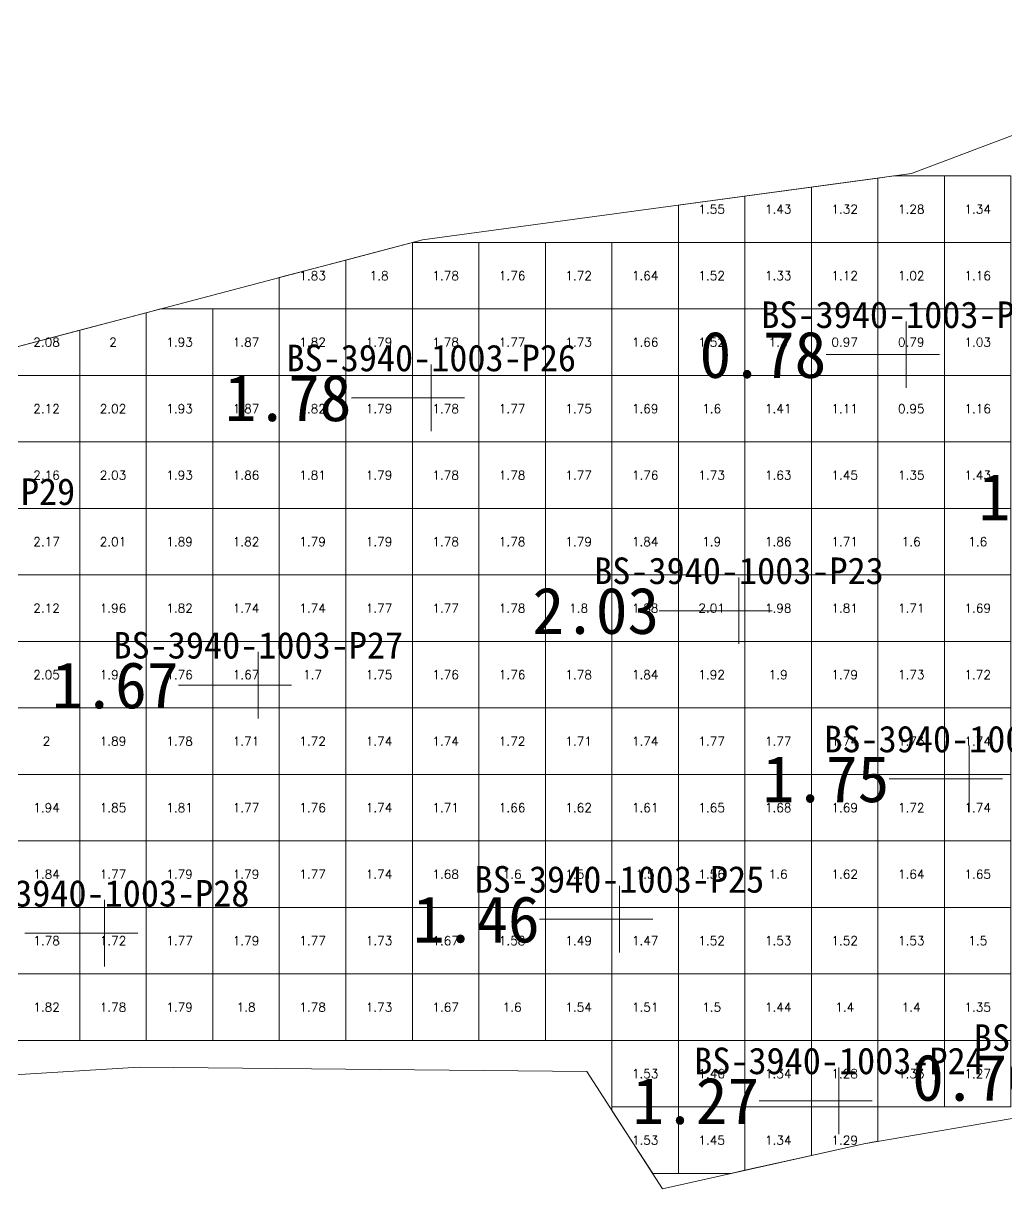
# Model space of a CAD drawing. Header units: inches. Extents: x 470005.9 to 470071.5, y 4349657.1 to 4349680.4.
# Drawn here: x 470028.01 to 470042.79, y 4349657.84 to 4349675.36 of the extents above; entities that cross this region are included whole.
import ezdxf
from ezdxf.enums import TextEntityAlignment as Align

# ---------------------------------------------------------------- set-up
doc = ezdxf.new("R2010")
doc.units = ezdxf.units.IN
doc.header["$MEASUREMENT"] = 0
for name, color, linetype, lineweight in [('点', 7, 'Continuous', 0), ('爆区方格网', 7, 'Continuous', 0), ('线条', 7, 'Continuous', 0), ('钻孔', 7, 'Continuous', 0)]:
    doc.layers.add(name, color=color, linetype=linetype, lineweight=lineweight)
doc.styles.add('3dmine_textStyle_1', font='txt.shx', dxfattribs={"height": 1, "bigfont": 'gbcbig.shx'})
doc.styles.add('3dmine_textStyle_2', font='simsunb.ttf', dxfattribs={"height": 1})

msp = doc.modelspace()

# ---------------------------------------------------------------- hatches: boundary and pattern name
at = {"layer": '钻孔', "linetype": 'Continuous', "lineweight": 0, "true_color": 0x00ffff, "extrusion": (0, 1, 0)}
msp.add_hatch(color=4, dxfattribs=at).paths.add_polyline_path([(-470042.279, 3930.1), (-470041.279, 3930.1), (-470041.279, 3941.1), (-470042.279, 3941.1)], flags=0)
at = {"layer": '钻孔', "linetype": 'Continuous', "lineweight": 0, "true_color": 0xff0000, "extrusion": (0, 1, 0)}
for points in [[(-470035.14, 3930.49), (-470034.14, 3930.49), (-470034.14, 3941.49), (-470035.14, 3941.49)], [(-470039.767, 3929.54), (-470038.767, 3929.54), (-470038.767, 3941.54), (-470039.767, 3941.54)], [(-470032.54, 3930.46), (-470031.54, 3930.46), (-470031.54, 3941.46), (-470032.54, 3941.46)], [(-470043.227, 3929.61), (-470042.227, 3929.61), (-470042.227, 3941.61), (-470043.227, 3941.61)], [(-470030.23, 3930.03), (-470029.23, 3930.03), (-470029.23, 3941.03), (-470030.23, 3941.03)]]:
    msp.add_hatch(color=1, dxfattribs=at).paths.add_polyline_path(points, flags=0)
at = {"layer": '钻孔', "linetype": 'Continuous', "lineweight": 0, "true_color": 0x0000ff, "extrusion": (0, 1, 0)}
for points in [[(-470037.97, 3930.42), (-470036.97, 3930.42), (-470036.97, 3941.42), (-470037.97, 3941.42)], [(-470041.27, 3930.46), (-470040.27, 3930.46), (-470040.27, 3941.46), (-470041.27, 3941.46)]]:
    msp.add_hatch(color=5, dxfattribs=at).paths.add_polyline_path(points, flags=0)

# ---------------------------------------------------------------- linework, layer by layer
at = {"color": 1, "linetype": 'Continuous', "lineweight": 0, "true_color": 0xff0000, "elevation": 1971.02}
for points in [[(470047.349, 4349675.362), (470041.361, 4349673.104), (470034.008, 4349672.104), (470026.635, 4349670.162)], [(470029.747, 4349659.666), (470036.478, 4349659.6), (470037.619, 4349657.838), (470040.643, 4349658.515), (470048.386, 4349659.836)], [(470022.479, 4349659.22), (470029.747, 4349659.666)]]:
    msp.add_lwpolyline(points, dxfattribs=at)
at = {"layer": '点', "color": 138, "linetype": 'Continuous', "lineweight": 0, "true_color": 0x004c4c}
for points, elevation in [([(470041.279, 4349669.88), (470041.279, 4349670.88)], 3941.1), ([(470041.779, 4349670.38), (470040.779, 4349670.38)], 3941.1), ([(470034.14, 4349669.23), (470034.14, 4349670.23)], 3941.49), ([(470034.64, 4349669.73), (470033.64, 4349669.73)], 3941.49), ([(470038.767, 4349666.03), (470038.767, 4349667.03)], 3941.54), ([(470039.267, 4349666.53), (470038.267, 4349666.53)], 3941.54), ([(470031.54, 4349664.91), (470031.54, 4349665.91)], 3941.46), ([(470032.04, 4349665.41), (470031.04, 4349665.41)], 3941.46), ([(470042.227, 4349663.5), (470042.227, 4349664.5)], 3941.61), ([(470042.727, 4349664), (470041.727, 4349664)], 3941.61), ([(470036.97, 4349661.39), (470036.97, 4349662.39)], 3941.42), ([(470029.23, 4349661.18), (470029.23, 4349662.18)], 3941.03), ([(470037.47, 4349661.89), (470036.47, 4349661.89)], 3941.42), ([(470029.73, 4349661.68), (470028.73, 4349661.68)], 3941.03), ([(470040.27, 4349658.66), (470040.27, 4349659.66)], 3941.46), ([(470040.77, 4349659.16), (470039.77, 4349659.16)], 3941.46)]:
    msp.add_lwpolyline(points, dxfattribs=dict(at, elevation=elevation))
at = {"layer": '爆区方格网', "color": 1, "linetype": 'Continuous', "lineweight": 0, "true_color": 0xff0000, "elevation": 3941.2}
for points in [[(470040.856, 4349672.067), (470039.856, 4349672.067), (470039.856, 4349672.899), (470040.856, 4349673.035), (470040.856, 4349672.067)], [(470041.856, 4349672.067), (470040.856, 4349672.067), (470040.856, 4349673.035), (470041.095, 4349673.067), (470041.856, 4349673.067), (470041.856, 4349672.067)], [(470042.856, 4349672.067), (470041.856, 4349672.067), (470041.856, 4349673.067), (470042.856, 4349673.067), (470042.856, 4349672.067)], [(470039.856, 4349672.067), (470038.856, 4349672.067), (470038.856, 4349672.763), (470039.856, 4349672.899), (470039.856, 4349672.067)], [(470038.856, 4349672.067), (470037.856, 4349672.067), (470037.856, 4349672.627), (470038.856, 4349672.763), (470038.856, 4349672.067)], [(470033.856, 4349671.067), (470032.856, 4349671.067), (470032.856, 4349671.801), (470033.856, 4349672.064), (470033.856, 4349671.067)], [(470034.856, 4349671.067), (470033.856, 4349671.067), (470033.856, 4349672.064), (470033.867, 4349672.067), (470034.856, 4349672.067), (470034.856, 4349671.067)], [(470035.856, 4349671.067), (470034.856, 4349671.067), (470034.856, 4349672.067), (470035.856, 4349672.067), (470035.856, 4349671.067)], [(470036.856, 4349671.067), (470035.856, 4349671.067), (470035.856, 4349672.067), (470036.856, 4349672.067), (470036.856, 4349671.067)], [(470037.856, 4349671.067), (470036.856, 4349671.067), (470036.856, 4349672.067), (470037.856, 4349672.067), (470037.856, 4349671.067)], [(470038.856, 4349671.067), (470037.856, 4349671.067), (470037.856, 4349672.067), (470038.856, 4349672.067), (470038.856, 4349671.067)], [(470039.856, 4349671.067), (470038.856, 4349671.067), (470038.856, 4349672.067), (470039.856, 4349672.067), (470039.856, 4349671.067)], [(470040.856, 4349671.067), (470039.856, 4349671.067), (470039.856, 4349672.067), (470040.856, 4349672.067), (470040.856, 4349671.067)], [(470041.856, 4349671.067), (470040.856, 4349671.067), (470040.856, 4349672.067), (470041.856, 4349672.067), (470041.856, 4349671.067)], [(470042.856, 4349671.067), (470041.856, 4349671.067), (470041.856, 4349672.067), (470042.856, 4349672.067), (470042.856, 4349671.067)], [(470032.856, 4349671.067), (470031.856, 4349671.067), (470031.856, 4349671.538), (470032.856, 4349671.801), (470032.856, 4349671.067)], [(470030.856, 4349670.067), (470029.856, 4349670.067), (470029.856, 4349671.011), (470030.072, 4349671.067), (470030.856, 4349671.067), (470030.856, 4349670.067)], [(470031.856, 4349670.067), (470030.856, 4349670.067), (470030.856, 4349671.067), (470031.856, 4349671.067), (470031.856, 4349670.067)], [(470032.856, 4349670.067), (470031.856, 4349670.067), (470031.856, 4349671.067), (470032.856, 4349671.067), (470032.856, 4349670.067)], [(470033.856, 4349670.067), (470032.856, 4349670.067), (470032.856, 4349671.067), (470033.856, 4349671.067), (470033.856, 4349670.067)], [(470034.856, 4349670.067), (470033.856, 4349670.067), (470033.856, 4349671.067), (470034.856, 4349671.067), (470034.856, 4349670.067)], [(470035.856, 4349670.067), (470034.856, 4349670.067), (470034.856, 4349671.067), (470035.856, 4349671.067), (470035.856, 4349670.067)], [(470036.856, 4349670.067), (470035.856, 4349670.067), (470035.856, 4349671.067), (470036.856, 4349671.067), (470036.856, 4349670.067)], [(470037.856, 4349670.067), (470036.856, 4349670.067), (470036.856, 4349671.067), (470037.856, 4349671.067), (470037.856, 4349670.067)], [(470038.856, 4349670.067), (470037.856, 4349670.067), (470037.856, 4349671.067), (470038.856, 4349671.067), (470038.856, 4349670.067)], [(470039.856, 4349670.067), (470038.856, 4349670.067), (470038.856, 4349671.067), (470039.856, 4349671.067), (470039.856, 4349670.067)], [(470040.856, 4349670.067), (470039.856, 4349670.067), (470039.856, 4349671.067), (470040.856, 4349671.067), (470040.856, 4349670.067)], [(470041.856, 4349670.067), (470040.856, 4349670.067), (470040.856, 4349671.067), (470041.856, 4349671.067), (470041.856, 4349670.067)], [(470042.856, 4349670.067), (470041.856, 4349670.067), (470041.856, 4349671.067), (470042.856, 4349671.067), (470042.856, 4349670.067)], [(470029.856, 4349670.067), (470028.856, 4349670.067), (470028.856, 4349670.747), (470029.856, 4349671.011), (470029.856, 4349670.067)], [(470028.856, 4349670.067), (470027.856, 4349670.067), (470027.856, 4349670.484), (470028.856, 4349670.747), (470028.856, 4349670.067)], [(470028.856, 4349669.067), (470027.856, 4349669.067), (470027.856, 4349670.067), (470028.856, 4349670.067), (470028.856, 4349669.067)], [(470029.856, 4349669.067), (470028.856, 4349669.067), (470028.856, 4349670.067), (470029.856, 4349670.067), (470029.856, 4349669.067)], [(470030.856, 4349669.067), (470029.856, 4349669.067), (470029.856, 4349670.067), (470030.856, 4349670.067), (470030.856, 4349669.067)], [(470031.856, 4349669.067), (470030.856, 4349669.067), (470030.856, 4349670.067), (470031.856, 4349670.067), (470031.856, 4349669.067)], [(470032.856, 4349669.067), (470031.856, 4349669.067), (470031.856, 4349670.067), (470032.856, 4349670.067), (470032.856, 4349669.067)], [(470033.856, 4349669.067), (470032.856, 4349669.067), (470032.856, 4349670.067), (470033.856, 4349670.067), (470033.856, 4349669.067)], [(470034.856, 4349669.067), (470033.856, 4349669.067), (470033.856, 4349670.067), (470034.856, 4349670.067), (470034.856, 4349669.067)], [(470035.856, 4349669.067), (470034.856, 4349669.067), (470034.856, 4349670.067), (470035.856, 4349670.067), (470035.856, 4349669.067)], [(470036.856, 4349669.067), (470035.856, 4349669.067), (470035.856, 4349670.067), (470036.856, 4349670.067), (470036.856, 4349669.067)], [(470037.856, 4349669.067), (470036.856, 4349669.067), (470036.856, 4349670.067), (470037.856, 4349670.067), (470037.856, 4349669.067)], [(470038.856, 4349669.067), (470037.856, 4349669.067), (470037.856, 4349670.067), (470038.856, 4349670.067), (470038.856, 4349669.067)], [(470039.856, 4349669.067), (470038.856, 4349669.067), (470038.856, 4349670.067), (470039.856, 4349670.067), (470039.856, 4349669.067)], [(470040.856, 4349669.067), (470039.856, 4349669.067), (470039.856, 4349670.067), (470040.856, 4349670.067), (470040.856, 4349669.067)], [(470041.856, 4349669.067), (470040.856, 4349669.067), (470040.856, 4349670.067), (470041.856, 4349670.067), (470041.856, 4349669.067)], [(470042.856, 4349669.067), (470041.856, 4349669.067), (470041.856, 4349670.067), (470042.856, 4349670.067), (470042.856, 4349669.067)], [(470028.856, 4349668.067), (470027.856, 4349668.067), (470027.856, 4349669.067), (470028.856, 4349669.067), (470028.856, 4349668.067)], [(470029.856, 4349668.067), (470028.856, 4349668.067), (470028.856, 4349669.067), (470029.856, 4349669.067), (470029.856, 4349668.067)], [(470030.856, 4349668.067), (470029.856, 4349668.067), (470029.856, 4349669.067), (470030.856, 4349669.067), (470030.856, 4349668.067)], [(470031.856, 4349668.067), (470030.856, 4349668.067), (470030.856, 4349669.067), (470031.856, 4349669.067), (470031.856, 4349668.067)], [(470032.856, 4349668.067), (470031.856, 4349668.067), (470031.856, 4349669.067), (470032.856, 4349669.067), (470032.856, 4349668.067)], [(470033.856, 4349668.067), (470032.856, 4349668.067), (470032.856, 4349669.067), (470033.856, 4349669.067), (470033.856, 4349668.067)], [(470034.856, 4349668.067), (470033.856, 4349668.067), (470033.856, 4349669.067), (470034.856, 4349669.067), (470034.856, 4349668.067)], [(470035.856, 4349668.067), (470034.856, 4349668.067), (470034.856, 4349669.067), (470035.856, 4349669.067), (470035.856, 4349668.067)], [(470036.856, 4349668.067), (470035.856, 4349668.067), (470035.856, 4349669.067), (470036.856, 4349669.067), (470036.856, 4349668.067)], [(470037.856, 4349668.067), (470036.856, 4349668.067), (470036.856, 4349669.067), (470037.856, 4349669.067), (470037.856, 4349668.067)], [(470038.856, 4349668.067), (470037.856, 4349668.067), (470037.856, 4349669.067), (470038.856, 4349669.067), (470038.856, 4349668.067)], [(470039.856, 4349668.067), (470038.856, 4349668.067), (470038.856, 4349669.067), (470039.856, 4349669.067), (470039.856, 4349668.067)], [(470040.856, 4349668.067), (470039.856, 4349668.067), (470039.856, 4349669.067), (470040.856, 4349669.067), (470040.856, 4349668.067)], [(470041.856, 4349668.067), (470040.856, 4349668.067), (470040.856, 4349669.067), (470041.856, 4349669.067), (470041.856, 4349668.067)], [(470042.856, 4349668.067), (470041.856, 4349668.067), (470041.856, 4349669.067), (470042.856, 4349669.067), (470042.856, 4349668.067)], [(470028.856, 4349667.067), (470027.856, 4349667.067), (470027.856, 4349668.067), (470028.856, 4349668.067), (470028.856, 4349667.067)], [(470029.856, 4349667.067), (470028.856, 4349667.067), (470028.856, 4349668.067), (470029.856, 4349668.067), (470029.856, 4349667.067)], [(470030.856, 4349667.067), (470029.856, 4349667.067), (470029.856, 4349668.067), (470030.856, 4349668.067), (470030.856, 4349667.067)], [(470031.856, 4349667.067), (470030.856, 4349667.067), (470030.856, 4349668.067), (470031.856, 4349668.067), (470031.856, 4349667.067)], [(470032.856, 4349667.067), (470031.856, 4349667.067), (470031.856, 4349668.067), (470032.856, 4349668.067), (470032.856, 4349667.067)], [(470033.856, 4349667.067), (470032.856, 4349667.067), (470032.856, 4349668.067), (470033.856, 4349668.067), (470033.856, 4349667.067)], [(470034.856, 4349667.067), (470033.856, 4349667.067), (470033.856, 4349668.067), (470034.856, 4349668.067), (470034.856, 4349667.067)], [(470035.856, 4349667.067), (470034.856, 4349667.067), (470034.856, 4349668.067), (470035.856, 4349668.067), (470035.856, 4349667.067)], [(470036.856, 4349667.067), (470035.856, 4349667.067), (470035.856, 4349668.067), (470036.856, 4349668.067), (470036.856, 4349667.067)], [(470037.856, 4349667.067), (470036.856, 4349667.067), (470036.856, 4349668.067), (470037.856, 4349668.067), (470037.856, 4349667.067)], [(470038.856, 4349667.067), (470037.856, 4349667.067), (470037.856, 4349668.067), (470038.856, 4349668.067), (470038.856, 4349667.067)], [(470039.856, 4349667.067), (470038.856, 4349667.067), (470038.856, 4349668.067), (470039.856, 4349668.067), (470039.856, 4349667.067)], [(470040.856, 4349667.067), (470039.856, 4349667.067), (470039.856, 4349668.067), (470040.856, 4349668.067), (470040.856, 4349667.067)], [(470041.856, 4349667.067), (470040.856, 4349667.067), (470040.856, 4349668.067), (470041.856, 4349668.067), (470041.856, 4349667.067)], [(470042.856, 4349667.067), (470041.856, 4349667.067), (470041.856, 4349668.067), (470042.856, 4349668.067), (470042.856, 4349667.067)], [(470028.856, 4349666.067), (470027.856, 4349666.067), (470027.856, 4349667.067), (470028.856, 4349667.067), (470028.856, 4349666.067)], [(470029.856, 4349666.067), (470028.856, 4349666.067), (470028.856, 4349667.067), (470029.856, 4349667.067), (470029.856, 4349666.067)], [(470030.856, 4349666.067), (470029.856, 4349666.067), (470029.856, 4349667.067), (470030.856, 4349667.067), (470030.856, 4349666.067)], [(470031.856, 4349666.067), (470030.856, 4349666.067), (470030.856, 4349667.067), (470031.856, 4349667.067), (470031.856, 4349666.067)], [(470032.856, 4349666.067), (470031.856, 4349666.067), (470031.856, 4349667.067), (470032.856, 4349667.067), (470032.856, 4349666.067)], [(470033.856, 4349666.067), (470032.856, 4349666.067), (470032.856, 4349667.067), (470033.856, 4349667.067), (470033.856, 4349666.067)], [(470034.856, 4349666.067), (470033.856, 4349666.067), (470033.856, 4349667.067), (470034.856, 4349667.067), (470034.856, 4349666.067)], [(470035.856, 4349666.067), (470034.856, 4349666.067), (470034.856, 4349667.067), (470035.856, 4349667.067), (470035.856, 4349666.067)], [(470036.856, 4349666.067), (470035.856, 4349666.067), (470035.856, 4349667.067), (470036.856, 4349667.067), (470036.856, 4349666.067)], [(470037.856, 4349666.067), (470036.856, 4349666.067), (470036.856, 4349667.067), (470037.856, 4349667.067), (470037.856, 4349666.067)], [(470038.856, 4349666.067), (470037.856, 4349666.067), (470037.856, 4349667.067), (470038.856, 4349667.067), (470038.856, 4349666.067)], [(470039.856, 4349666.067), (470038.856, 4349666.067), (470038.856, 4349667.067), (470039.856, 4349667.067), (470039.856, 4349666.067)], [(470040.856, 4349666.067), (470039.856, 4349666.067), (470039.856, 4349667.067), (470040.856, 4349667.067), (470040.856, 4349666.067)], [(470041.856, 4349666.067), (470040.856, 4349666.067), (470040.856, 4349667.067), (470041.856, 4349667.067), (470041.856, 4349666.067)], [(470042.856, 4349666.067), (470041.856, 4349666.067), (470041.856, 4349667.067), (470042.856, 4349667.067), (470042.856, 4349666.067)], [(470028.856, 4349665.067), (470027.856, 4349665.067), (470027.856, 4349666.067), (470028.856, 4349666.067), (470028.856, 4349665.067)], [(470029.856, 4349665.067), (470028.856, 4349665.067), (470028.856, 4349666.067), (470029.856, 4349666.067), (470029.856, 4349665.067)], [(470030.856, 4349665.067), (470029.856, 4349665.067), (470029.856, 4349666.067), (470030.856, 4349666.067), (470030.856, 4349665.067)], [(470031.856, 4349665.067), (470030.856, 4349665.067), (470030.856, 4349666.067), (470031.856, 4349666.067), (470031.856, 4349665.067)], [(470032.856, 4349665.067), (470031.856, 4349665.067), (470031.856, 4349666.067), (470032.856, 4349666.067), (470032.856, 4349665.067)], [(470033.856, 4349665.067), (470032.856, 4349665.067), (470032.856, 4349666.067), (470033.856, 4349666.067), (470033.856, 4349665.067)], [(470034.856, 4349665.067), (470033.856, 4349665.067), (470033.856, 4349666.067), (470034.856, 4349666.067), (470034.856, 4349665.067)], [(470035.856, 4349665.067), (470034.856, 4349665.067), (470034.856, 4349666.067), (470035.856, 4349666.067), (470035.856, 4349665.067)], [(470036.856, 4349665.067), (470035.856, 4349665.067), (470035.856, 4349666.067), (470036.856, 4349666.067), (470036.856, 4349665.067)], [(470037.856, 4349665.067), (470036.856, 4349665.067), (470036.856, 4349666.067), (470037.856, 4349666.067), (470037.856, 4349665.067)], [(470038.856, 4349665.067), (470037.856, 4349665.067), (470037.856, 4349666.067), (470038.856, 4349666.067), (470038.856, 4349665.067)], [(470039.856, 4349665.067), (470038.856, 4349665.067), (470038.856, 4349666.067), (470039.856, 4349666.067), (470039.856, 4349665.067)], [(470040.856, 4349665.067), (470039.856, 4349665.067), (470039.856, 4349666.067), (470040.856, 4349666.067), (470040.856, 4349665.067)], [(470041.856, 4349665.067), (470040.856, 4349665.067), (470040.856, 4349666.067), (470041.856, 4349666.067), (470041.856, 4349665.067)], [(470042.856, 4349665.067), (470041.856, 4349665.067), (470041.856, 4349666.067), (470042.856, 4349666.067), (470042.856, 4349665.067)], [(470028.856, 4349664.067), (470027.856, 4349664.067), (470027.856, 4349665.067), (470028.856, 4349665.067), (470028.856, 4349664.067)], [(470029.856, 4349664.067), (470028.856, 4349664.067), (470028.856, 4349665.067), (470029.856, 4349665.067), (470029.856, 4349664.067)], [(470030.856, 4349664.067), (470029.856, 4349664.067), (470029.856, 4349665.067), (470030.856, 4349665.067), (470030.856, 4349664.067)], [(470031.856, 4349664.067), (470030.856, 4349664.067), (470030.856, 4349665.067), (470031.856, 4349665.067), (470031.856, 4349664.067)], [(470032.856, 4349664.067), (470031.856, 4349664.067), (470031.856, 4349665.067), (470032.856, 4349665.067), (470032.856, 4349664.067)], [(470033.856, 4349664.067), (470032.856, 4349664.067), (470032.856, 4349665.067), (470033.856, 4349665.067), (470033.856, 4349664.067)], [(470034.856, 4349664.067), (470033.856, 4349664.067), (470033.856, 4349665.067), (470034.856, 4349665.067), (470034.856, 4349664.067)], [(470035.856, 4349664.067), (470034.856, 4349664.067), (470034.856, 4349665.067), (470035.856, 4349665.067), (470035.856, 4349664.067)], [(470036.856, 4349664.067), (470035.856, 4349664.067), (470035.856, 4349665.067), (470036.856, 4349665.067), (470036.856, 4349664.067)], [(470037.856, 4349664.067), (470036.856, 4349664.067), (470036.856, 4349665.067), (470037.856, 4349665.067), (470037.856, 4349664.067)], [(470038.856, 4349664.067), (470037.856, 4349664.067), (470037.856, 4349665.067), (470038.856, 4349665.067), (470038.856, 4349664.067)], [(470039.856, 4349664.067), (470038.856, 4349664.067), (470038.856, 4349665.067), (470039.856, 4349665.067), (470039.856, 4349664.067)], [(470040.856, 4349664.067), (470039.856, 4349664.067), (470039.856, 4349665.067), (470040.856, 4349665.067), (470040.856, 4349664.067)], [(470041.856, 4349664.067), (470040.856, 4349664.067), (470040.856, 4349665.067), (470041.856, 4349665.067), (470041.856, 4349664.067)], [(470042.856, 4349664.067), (470041.856, 4349664.067), (470041.856, 4349665.067), (470042.856, 4349665.067), (470042.856, 4349664.067)], [(470028.856, 4349663.067), (470027.856, 4349663.067), (470027.856, 4349664.067), (470028.856, 4349664.067), (470028.856, 4349663.067)], [(470029.856, 4349663.067), (470028.856, 4349663.067), (470028.856, 4349664.067), (470029.856, 4349664.067), (470029.856, 4349663.067)], [(470030.856, 4349663.067), (470029.856, 4349663.067), (470029.856, 4349664.067), (470030.856, 4349664.067), (470030.856, 4349663.067)], [(470031.856, 4349663.067), (470030.856, 4349663.067), (470030.856, 4349664.067), (470031.856, 4349664.067), (470031.856, 4349663.067)], [(470032.856, 4349663.067), (470031.856, 4349663.067), (470031.856, 4349664.067), (470032.856, 4349664.067), (470032.856, 4349663.067)], [(470033.856, 4349663.067), (470032.856, 4349663.067), (470032.856, 4349664.067), (470033.856, 4349664.067), (470033.856, 4349663.067)], [(470034.856, 4349663.067), (470033.856, 4349663.067), (470033.856, 4349664.067), (470034.856, 4349664.067), (470034.856, 4349663.067)], [(470035.856, 4349663.067), (470034.856, 4349663.067), (470034.856, 4349664.067), (470035.856, 4349664.067), (470035.856, 4349663.067)], [(470036.856, 4349663.067), (470035.856, 4349663.067), (470035.856, 4349664.067), (470036.856, 4349664.067), (470036.856, 4349663.067)], [(470037.856, 4349663.067), (470036.856, 4349663.067), (470036.856, 4349664.067), (470037.856, 4349664.067), (470037.856, 4349663.067)], [(470038.856, 4349663.067), (470037.856, 4349663.067), (470037.856, 4349664.067), (470038.856, 4349664.067), (470038.856, 4349663.067)], [(470039.856, 4349663.067), (470038.856, 4349663.067), (470038.856, 4349664.067), (470039.856, 4349664.067), (470039.856, 4349663.067)], [(470040.856, 4349663.067), (470039.856, 4349663.067), (470039.856, 4349664.067), (470040.856, 4349664.067), (470040.856, 4349663.067)], [(470041.856, 4349663.067), (470040.856, 4349663.067), (470040.856, 4349664.067), (470041.856, 4349664.067), (470041.856, 4349663.067)], [(470042.856, 4349663.067), (470041.856, 4349663.067), (470041.856, 4349664.067), (470042.856, 4349664.067), (470042.856, 4349663.067)], [(470028.856, 4349662.067), (470027.856, 4349662.067), (470027.856, 4349663.067), (470028.856, 4349663.067), (470028.856, 4349662.067)], [(470029.856, 4349662.067), (470028.856, 4349662.067), (470028.856, 4349663.067), (470029.856, 4349663.067), (470029.856, 4349662.067)], [(470030.856, 4349662.067), (470029.856, 4349662.067), (470029.856, 4349663.067), (470030.856, 4349663.067), (470030.856, 4349662.067)], [(470031.856, 4349662.067), (470030.856, 4349662.067), (470030.856, 4349663.067), (470031.856, 4349663.067), (470031.856, 4349662.067)], [(470032.856, 4349662.067), (470031.856, 4349662.067), (470031.856, 4349663.067), (470032.856, 4349663.067), (470032.856, 4349662.067)], [(470033.856, 4349662.067), (470032.856, 4349662.067), (470032.856, 4349663.067), (470033.856, 4349663.067), (470033.856, 4349662.067)], [(470034.856, 4349662.067), (470033.856, 4349662.067), (470033.856, 4349663.067), (470034.856, 4349663.067), (470034.856, 4349662.067)], [(470035.856, 4349662.067), (470034.856, 4349662.067), (470034.856, 4349663.067), (470035.856, 4349663.067), (470035.856, 4349662.067)], [(470036.856, 4349662.067), (470035.856, 4349662.067), (470035.856, 4349663.067), (470036.856, 4349663.067), (470036.856, 4349662.067)], [(470037.856, 4349662.067), (470036.856, 4349662.067), (470036.856, 4349663.067), (470037.856, 4349663.067), (470037.856, 4349662.067)], [(470038.856, 4349662.067), (470037.856, 4349662.067), (470037.856, 4349663.067), (470038.856, 4349663.067), (470038.856, 4349662.067)], [(470039.856, 4349662.067), (470038.856, 4349662.067), (470038.856, 4349663.067), (470039.856, 4349663.067), (470039.856, 4349662.067)], [(470040.856, 4349662.067), (470039.856, 4349662.067), (470039.856, 4349663.067), (470040.856, 4349663.067), (470040.856, 4349662.067)], [(470041.856, 4349662.067), (470040.856, 4349662.067), (470040.856, 4349663.067), (470041.856, 4349663.067), (470041.856, 4349662.067)], [(470042.856, 4349662.067), (470041.856, 4349662.067), (470041.856, 4349663.067), (470042.856, 4349663.067), (470042.856, 4349662.067)], [(470028.856, 4349661.067), (470027.856, 4349661.067), (470027.856, 4349662.067), (470028.856, 4349662.067), (470028.856, 4349661.067)], [(470029.856, 4349661.067), (470028.856, 4349661.067), (470028.856, 4349662.067), (470029.856, 4349662.067), (470029.856, 4349661.067)], [(470030.856, 4349661.067), (470029.856, 4349661.067), (470029.856, 4349662.067), (470030.856, 4349662.067), (470030.856, 4349661.067)], [(470031.856, 4349661.067), (470030.856, 4349661.067), (470030.856, 4349662.067), (470031.856, 4349662.067), (470031.856, 4349661.067)], [(470032.856, 4349661.067), (470031.856, 4349661.067), (470031.856, 4349662.067), (470032.856, 4349662.067), (470032.856, 4349661.067)], [(470033.856, 4349661.067), (470032.856, 4349661.067), (470032.856, 4349662.067), (470033.856, 4349662.067), (470033.856, 4349661.067)], [(470034.856, 4349661.067), (470033.856, 4349661.067), (470033.856, 4349662.067), (470034.856, 4349662.067), (470034.856, 4349661.067)], [(470035.856, 4349661.067), (470034.856, 4349661.067), (470034.856, 4349662.067), (470035.856, 4349662.067), (470035.856, 4349661.067)], [(470036.856, 4349661.067), (470035.856, 4349661.067), (470035.856, 4349662.067), (470036.856, 4349662.067), (470036.856, 4349661.067)], [(470037.856, 4349661.067), (470036.856, 4349661.067), (470036.856, 4349662.067), (470037.856, 4349662.067), (470037.856, 4349661.067)], [(470038.856, 4349661.067), (470037.856, 4349661.067), (470037.856, 4349662.067), (470038.856, 4349662.067), (470038.856, 4349661.067)], [(470039.856, 4349661.067), (470038.856, 4349661.067), (470038.856, 4349662.067), (470039.856, 4349662.067), (470039.856, 4349661.067)], [(470040.856, 4349661.067), (470039.856, 4349661.067), (470039.856, 4349662.067), (470040.856, 4349662.067), (470040.856, 4349661.067)], [(470041.856, 4349661.067), (470040.856, 4349661.067), (470040.856, 4349662.067), (470041.856, 4349662.067), (470041.856, 4349661.067)], [(470042.856, 4349661.067), (470041.856, 4349661.067), (470041.856, 4349662.067), (470042.856, 4349662.067), (470042.856, 4349661.067)], [(470028.856, 4349660.067), (470027.856, 4349660.067), (470027.856, 4349661.067), (470028.856, 4349661.067), (470028.856, 4349660.067)], [(470029.856, 4349660.067), (470028.856, 4349660.067), (470028.856, 4349661.067), (470029.856, 4349661.067), (470029.856, 4349660.067)], [(470030.856, 4349660.067), (470029.856, 4349660.067), (470029.856, 4349661.067), (470030.856, 4349661.067), (470030.856, 4349660.067)], [(470031.856, 4349660.067), (470030.856, 4349660.067), (470030.856, 4349661.067), (470031.856, 4349661.067), (470031.856, 4349660.067)], [(470032.856, 4349660.067), (470031.856, 4349660.067), (470031.856, 4349661.067), (470032.856, 4349661.067), (470032.856, 4349660.067)], [(470033.856, 4349660.067), (470032.856, 4349660.067), (470032.856, 4349661.067), (470033.856, 4349661.067), (470033.856, 4349660.067)], [(470034.856, 4349660.067), (470033.856, 4349660.067), (470033.856, 4349661.067), (470034.856, 4349661.067), (470034.856, 4349660.067)], [(470035.856, 4349660.067), (470034.856, 4349660.067), (470034.856, 4349661.067), (470035.856, 4349661.067), (470035.856, 4349660.067)], [(470036.856, 4349660.067), (470035.856, 4349660.067), (470035.856, 4349661.067), (470036.856, 4349661.067), (470036.856, 4349660.067)], [(470037.856, 4349660.067), (470036.856, 4349660.067), (470036.856, 4349661.067), (470037.856, 4349661.067), (470037.856, 4349660.067)], [(470038.856, 4349660.067), (470037.856, 4349660.067), (470037.856, 4349661.067), (470038.856, 4349661.067), (470038.856, 4349660.067)], [(470039.856, 4349660.067), (470038.856, 4349660.067), (470038.856, 4349661.067), (470039.856, 4349661.067), (470039.856, 4349660.067)], [(470040.856, 4349660.067), (470039.856, 4349660.067), (470039.856, 4349661.067), (470040.856, 4349661.067), (470040.856, 4349660.067)], [(470041.856, 4349660.067), (470040.856, 4349660.067), (470040.856, 4349661.067), (470041.856, 4349661.067), (470041.856, 4349660.067)], [(470042.856, 4349660.067), (470041.856, 4349660.067), (470041.856, 4349661.067), (470042.856, 4349661.067), (470042.856, 4349660.067)], [(470037.856, 4349659.067), (470036.856, 4349659.067), (470036.856, 4349660.067), (470037.856, 4349660.067), (470037.856, 4349659.067)], [(470038.856, 4349659.067), (470037.856, 4349659.067), (470037.856, 4349660.067), (470038.856, 4349660.067), (470038.856, 4349659.067)], [(470039.856, 4349659.067), (470038.856, 4349659.067), (470038.856, 4349660.067), (470039.856, 4349660.067), (470039.856, 4349659.067)], [(470040.856, 4349659.067), (470039.856, 4349659.067), (470039.856, 4349660.067), (470040.856, 4349660.067), (470040.856, 4349659.067)], [(470041.856, 4349659.067), (470040.856, 4349659.067), (470040.856, 4349660.067), (470041.856, 4349660.067), (470041.856, 4349659.067)], [(470042.856, 4349659.067), (470041.856, 4349659.067), (470041.856, 4349660.067), (470042.856, 4349660.067), (470042.856, 4349659.067)], [(470037.856, 4349658.067), (470037.47, 4349658.067), (470036.856, 4349659.016), (470036.856, 4349659.067), (470037.856, 4349659.067), (470037.856, 4349658.067)], [(470038.856, 4349658.115), (470038.644, 4349658.067), (470037.856, 4349658.067), (470037.856, 4349659.067), (470038.856, 4349659.067), (470038.856, 4349658.115)], [(470039.856, 4349658.339), (470038.856, 4349658.115), (470038.856, 4349659.067), (470039.856, 4349659.067), (470039.856, 4349658.339)], [(470040.856, 4349658.551), (470040.643, 4349658.515), (470039.856, 4349658.339), (470039.856, 4349659.067), (470040.856, 4349659.067), (470040.856, 4349658.551)]]:
    msp.add_lwpolyline(points, dxfattribs=at)
at = {"layer": '线条', "color": 138, "linetype": 'Continuous', "lineweight": 0, "true_color": 0x004c4c}
for points, elevation in [([(470041.279, 4349670.38), (470041.279, 4349670.38), (470041.279, 4349670.38)], 3941.1), ([(470034.14, 4349669.73), (470034.14, 4349669.73), (470034.14, 4349669.73)], 3941.49), ([(470038.767, 4349666.53), (470038.767, 4349666.53), (470038.767, 4349666.53)], 3941.54), ([(470031.54, 4349665.41), (470031.54, 4349665.41), (470031.54, 4349665.41)], 3941.46), ([(470042.227, 4349664), (470042.227, 4349664), (470042.227, 4349664)], 3941.61), ([(470036.97, 4349661.89), (470036.97, 4349661.89), (470036.97, 4349661.89)], 3941.42), ([(470029.23, 4349661.68), (470029.23, 4349661.68), (470029.23, 4349661.68)], 3941.03), ([(470040.27, 4349659.16), (470040.27, 4349659.16), (470040.27, 4349659.16)], 3941.46)]:
    msp.add_lwpolyline(points, dxfattribs=dict(at, elevation=elevation))
at = {"layer": '钻孔', "color": 4, "linetype": 'Continuous', "lineweight": 0, "true_color": 0x00ffff}
for elevation in [3941.1, 3930.1]:
    msp.add_lwpolyline([(470041.279, 4349670.38), (470040.079, 4349670.38)], dxfattribs=dict(at, elevation=elevation))
at = {"layer": '钻孔', "color": 1, "linetype": 'Continuous', "lineweight": 0, "true_color": 0xff0000}
for points, elevation in [([(470034.14, 4349669.73), (470032.94, 4349669.73)], 3941.49), ([(470034.14, 4349669.73), (470032.94, 4349669.73)], 3930.49), ([(470038.767, 4349666.53), (470037.567, 4349666.53)], 3941.54), ([(470038.767, 4349666.53), (470037.567, 4349666.53)], 3929.54), ([(470031.54, 4349665.41), (470030.34, 4349665.41)], 3941.46), ([(470031.54, 4349665.41), (470030.34, 4349665.41)], 3930.46), ([(470042.227, 4349664), (470041.027, 4349664)], 3941.61), ([(470042.227, 4349664), (470041.027, 4349664)], 3929.61), ([(470029.23, 4349661.68), (470028.03, 4349661.68)], 3941.03), ([(470029.23, 4349661.68), (470028.03, 4349661.68)], 3930.03)]:
    msp.add_lwpolyline(points, dxfattribs=dict(at, elevation=elevation))
at = {"layer": '钻孔', "color": 5, "linetype": 'Continuous', "lineweight": 0, "true_color": 0x0000ff}
for points, elevation in [([(470036.97, 4349661.89), (470035.77, 4349661.89)], 3941.42), ([(470036.97, 4349661.89), (470035.77, 4349661.89)], 3930.42), ([(470040.27, 4349659.16), (470039.07, 4349659.16)], 3941.46), ([(470040.27, 4349659.16), (470039.07, 4349659.16)], 3930.46)]:
    msp.add_lwpolyline(points, dxfattribs=dict(at, elevation=elevation))

# ---------------------------------------------------------------- texts
at = {"color": 1, "linetype": 'Continuous', "lineweight": 0, "true_color": 0xff0000, "style": '3dmine_textStyle_1'}
for s, height, p in [('1.55', 0.1333, (470038.356, 4349672.567, 3941.2)), ('1.43', 0.1333, (470039.356, 4349672.567, 3941.2)), ('1.32', 0.1333, (470040.356, 4349672.567, 3941.2)), ('1.28', 0.1333, (470041.356, 4349672.567, 3941.2)), ('1.34', 0.1333, (470042.356, 4349672.567, 3941.2)), ('1.83', 0.1333, (470032.356, 4349671.567, 3941.2)), ('1.8', 0.1333, (470033.356, 4349671.567, 3941.2)), ('1.78', 0.1333, (470034.356, 4349671.567, 3941.2)), ('1.76', 0.1333, (470035.356, 4349671.567, 3941.2)), ('1.72', 0.1333, (470036.356, 4349671.567, 3941.2)), ('1.64', 0.1333, (470037.356, 4349671.567, 3941.2)), ('1.52', 0.1333, (470038.356, 4349671.567, 3941.2)), ('1.33', 0.1333, (470039.356, 4349671.567, 3941.2)), ('1.12', 0.1333, (470040.356, 4349671.567, 3941.2)), ('1.02', 0.1333, (470041.356, 4349671.567, 3941.2)), ('1.16', 0.1333, (470042.356, 4349671.567, 3941.2)), ('2.08', 0.1333, (470028.356, 4349670.567, 3941.2)), ('2', 0.133, (470029.356, 4349670.567, 3941.2)), ('1.93', 0.1333, (470030.356, 4349670.567, 3941.2)), ('1.87', 0.1333, (470031.356, 4349670.567, 3941.2)), ('1.82', 0.1333, (470032.356, 4349670.567, 3941.2)), ('1.79', 0.1333, (470033.356, 4349670.567, 3941.2)), ('1.78', 0.1333, (470034.356, 4349670.567, 3941.2)), ('1.77', 0.1333, (470035.356, 4349670.567, 3941.2)), ('1.73', 0.1333, (470036.356, 4349670.567, 3941.2)), ('1.66', 0.1333, (470037.356, 4349670.567, 3941.2)), ('1.52', 0.1333, (470038.356, 4349670.567, 3941.2)), ('1.3', 0.1333, (470039.356, 4349670.567, 3941.2)), ('0.97', 0.1333, (470040.356, 4349670.567, 3941.2)), ('0.79', 0.1333, (470041.356, 4349670.567, 3941.2)), ('1.03', 0.1333, (470042.356, 4349670.567, 3941.2)), ('2.12', 0.1333, (470028.356, 4349669.567, 3941.2)), ('2.02', 0.1333, (470029.356, 4349669.567, 3941.2)), ('1.93', 0.1333, (470030.356, 4349669.567, 3941.2)), ('1.87', 0.1333, (470031.356, 4349669.567, 3941.2)), ('1.82', 0.1333, (470032.356, 4349669.567, 3941.2)), ('1.79', 0.1333, (470033.356, 4349669.567, 3941.2)), ('1.78', 0.1333, (470034.356, 4349669.567, 3941.2)), ('1.77', 0.1333, (470035.356, 4349669.567, 3941.2)), ('1.75', 0.1333, (470036.356, 4349669.567, 3941.2)), ('1.69', 0.1333, (470037.356, 4349669.567, 3941.2)), ('1.6', 0.1333, (470038.356, 4349669.567, 3941.2)), ('1.41', 0.1333, (470039.356, 4349669.567, 3941.2)), ('1.11', 0.1333, (470040.356, 4349669.567, 3941.2)), ('0.95', 0.1333, (470041.356, 4349669.567, 3941.2)), ('1.16', 0.1333, (470042.356, 4349669.567, 3941.2)), ('2.16', 0.1333, (470028.356, 4349668.567, 3941.2)), ('2.03', 0.1333, (470029.356, 4349668.567, 3941.2)), ('1.93', 0.1333, (470030.356, 4349668.567, 3941.2)), ('1.86', 0.1333, (470031.356, 4349668.567, 3941.2)), ('1.81', 0.1333, (470032.356, 4349668.567, 3941.2)), ('1.79', 0.1333, (470033.356, 4349668.567, 3941.2)), ('1.78', 0.1333, (470034.356, 4349668.567, 3941.2)), ('1.78', 0.1333, (470035.356, 4349668.567, 3941.2)), ('1.77', 0.1333, (470036.356, 4349668.567, 3941.2)), ('1.76', 0.1333, (470037.356, 4349668.567, 3941.2)), ('1.73', 0.1333, (470038.356, 4349668.567, 3941.2)), ('1.63', 0.1333, (470039.356, 4349668.567, 3941.2)), ('1.45', 0.1333, (470040.356, 4349668.567, 3941.2)), ('1.35', 0.1333, (470041.356, 4349668.567, 3941.2)), ('1.43', 0.1333, (470042.356, 4349668.567, 3941.2)), ('2.17', 0.1333, (470028.356, 4349667.567, 3941.2)), ('2.01', 0.1333, (470029.356, 4349667.567, 3941.2)), ('1.89', 0.1333, (470030.356, 4349667.567, 3941.2)), ('1.82', 0.1333, (470031.356, 4349667.567, 3941.2)), ('1.79', 0.1333, (470032.356, 4349667.567, 3941.2)), ('1.79', 0.1333, (470033.356, 4349667.567, 3941.2)), ('1.78', 0.1333, (470034.356, 4349667.567, 3941.2)), ('1.78', 0.1333, (470035.356, 4349667.567, 3941.2)), ('1.79', 0.1333, (470036.356, 4349667.567, 3941.2)), ('1.84', 0.1333, (470037.356, 4349667.567, 3941.2)), ('1.9', 0.1333, (470038.356, 4349667.567, 3941.2)), ('1.86', 0.1333, (470039.356, 4349667.567, 3941.2)), ('1.71', 0.1333, (470040.356, 4349667.567, 3941.2)), ('1.6', 0.1333, (470041.356, 4349667.567, 3941.2)), ('1.6', 0.1333, (470042.356, 4349667.567, 3941.2)), ('2.12', 0.1333, (470028.356, 4349666.567, 3941.2)), ('1.96', 0.1333, (470029.356, 4349666.567, 3941.2)), ('1.82', 0.1333, (470030.356, 4349666.567, 3941.2)), ('1.74', 0.1333, (470031.356, 4349666.567, 3941.2)), ('1.74', 0.1333, (470032.356, 4349666.567, 3941.2)), ('1.77', 0.1333, (470033.356, 4349666.567, 3941.2)), ('1.77', 0.1333, (470034.356, 4349666.567, 3941.2)), ('1.78', 0.1333, (470035.356, 4349666.567, 3941.2)), ('1.8', 0.1333, (470036.356, 4349666.567, 3941.2)), ('1.88', 0.1333, (470037.356, 4349666.567, 3941.2)), ('2.01', 0.1333, (470038.356, 4349666.567, 3941.2)), ('1.98', 0.1333, (470039.356, 4349666.567, 3941.2)), ('1.81', 0.1333, (470040.356, 4349666.567, 3941.2)), ('1.71', 0.1333, (470041.356, 4349666.567, 3941.2)), ('1.69', 0.1333, (470042.356, 4349666.567, 3941.2)), ('2.05', 0.1333, (470028.356, 4349665.567, 3941.2)), ('1.91', 0.1333, (470029.356, 4349665.567, 3941.2)), ('1.76', 0.1333, (470030.356, 4349665.567, 3941.2)), ('1.67', 0.1333, (470031.356, 4349665.567, 3941.2)), ('1.7', 0.1333, (470032.356, 4349665.567, 3941.2)), ('1.75', 0.1333, (470033.356, 4349665.567, 3941.2)), ('1.76', 0.1333, (470034.356, 4349665.567, 3941.2)), ('1.76', 0.1333, (470035.356, 4349665.567, 3941.2)), ('1.78', 0.1333, (470036.356, 4349665.567, 3941.2)), ('1.84', 0.1333, (470037.356, 4349665.567, 3941.2)), ('1.92', 0.1333, (470038.356, 4349665.567, 3941.2)), ('1.9', 0.1333, (470039.356, 4349665.567, 3941.2)), ('1.79', 0.1333, (470040.356, 4349665.567, 3941.2)), ('1.73', 0.1333, (470041.356, 4349665.567, 3941.2)), ('1.72', 0.1333, (470042.356, 4349665.567, 3941.2)), ('2', 0.133, (470028.356, 4349664.567, 3941.2)), ('1.89', 0.1333, (470029.356, 4349664.567, 3941.2)), ('1.78', 0.1333, (470030.356, 4349664.567, 3941.2)), ('1.71', 0.1333, (470031.356, 4349664.567, 3941.2)), ('1.72', 0.1333, (470032.356, 4349664.567, 3941.2)), ('1.74', 0.1333, (470033.356, 4349664.567, 3941.2)), ('1.74', 0.1333, (470034.356, 4349664.567, 3941.2)), ('1.72', 0.1333, (470035.356, 4349664.567, 3941.2)), ('1.71', 0.1333, (470036.356, 4349664.567, 3941.2)), ('1.74', 0.1333, (470037.356, 4349664.567, 3941.2)), ('1.77', 0.1333, (470038.356, 4349664.567, 3941.2)), ('1.77', 0.1333, (470039.356, 4349664.567, 3941.2)), ('1.74', 0.1333, (470040.356, 4349664.567, 3941.2)), ('1.73', 0.1333, (470041.356, 4349664.567, 3941.2)), ('1.74', 0.1333, (470042.356, 4349664.567, 3941.2)), ('1.94', 0.1333, (470028.356, 4349663.567, 3941.2)), ('1.85', 0.1333, (470029.356, 4349663.567, 3941.2)), ('1.81', 0.1333, (470030.356, 4349663.567, 3941.2)), ('1.77', 0.1333, (470031.356, 4349663.567, 3941.2)), ('1.76', 0.1333, (470032.356, 4349663.567, 3941.2)), ('1.74', 0.1333, (470033.356, 4349663.567, 3941.2)), ('1.71', 0.1333, (470034.356, 4349663.567, 3941.2)), ('1.66', 0.1333, (470035.356, 4349663.567, 3941.2)), ('1.62', 0.1333, (470036.356, 4349663.567, 3941.2)), ('1.61', 0.1333, (470037.356, 4349663.567, 3941.2)), ('1.65', 0.1333, (470038.356, 4349663.567, 3941.2)), ('1.68', 0.1333, (470039.356, 4349663.567, 3941.2)), ('1.69', 0.1333, (470040.356, 4349663.567, 3941.2)), ('1.72', 0.1333, (470041.356, 4349663.567, 3941.2)), ('1.74', 0.1333, (470042.356, 4349663.567, 3941.2)), ('1.84', 0.1333, (470028.356, 4349662.567, 3941.2)), ('1.77', 0.1333, (470029.356, 4349662.567, 3941.2)), ('1.79', 0.1333, (470030.356, 4349662.567, 3941.2)), ('1.79', 0.1333, (470031.356, 4349662.567, 3941.2)), ('1.77', 0.1333, (470032.356, 4349662.567, 3941.2)), ('1.74', 0.1333, (470033.356, 4349662.567, 3941.2)), ('1.68', 0.1333, (470034.356, 4349662.567, 3941.2)), ('1.6', 0.1333, (470035.356, 4349662.567, 3941.2)), ('1.51', 0.1333, (470036.356, 4349662.567, 3941.2)), ('1.5', 0.1333, (470037.356, 4349662.567, 3941.2)), ('1.56', 0.1333, (470038.356, 4349662.567, 3941.2)), ('1.6', 0.1333, (470039.356, 4349662.567, 3941.2)), ('1.62', 0.1333, (470040.356, 4349662.567, 3941.2)), ('1.64', 0.1333, (470041.356, 4349662.567, 3941.2)), ('1.65', 0.1333, (470042.356, 4349662.567, 3941.2)), ('1.78', 0.1333, (470028.356, 4349661.567, 3941.2)), ('1.72', 0.1333, (470029.356, 4349661.567, 3941.2)), ('1.77', 0.1333, (470030.356, 4349661.567, 3941.2)), ('1.79', 0.1333, (470031.356, 4349661.567, 3941.2)), ('1.77', 0.1333, (470032.356, 4349661.567, 3941.2)), ('1.73', 0.1333, (470033.356, 4349661.567, 3941.2)), ('1.67', 0.1333, (470034.356, 4349661.567, 3941.2)), ('1.58', 0.1333, (470035.356, 4349661.567, 3941.2)), ('1.49', 0.1333, (470036.356, 4349661.567, 3941.2)), ('1.47', 0.1333, (470037.356, 4349661.567, 3941.2)), ('1.52', 0.1333, (470038.356, 4349661.567, 3941.2)), ('1.53', 0.1333, (470039.356, 4349661.567, 3941.2)), ('1.52', 0.1333, (470040.356, 4349661.567, 3941.2)), ('1.53', 0.1333, (470041.356, 4349661.567, 3941.2)), ('1.5', 0.1333, (470042.356, 4349661.567, 3941.2)), ('1.82', 0.1333, (470028.356, 4349660.567, 3941.2)), ('1.78', 0.1333, (470029.356, 4349660.567, 3941.2)), ('1.79', 0.1333, (470030.356, 4349660.567, 3941.2)), ('1.8', 0.1333, (470031.356, 4349660.567, 3941.2)), ('1.78', 0.1333, (470032.356, 4349660.567, 3941.2)), ('1.73', 0.1333, (470033.356, 4349660.567, 3941.2)), ('1.67', 0.1333, (470034.356, 4349660.567, 3941.2)), ('1.6', 0.1333, (470035.356, 4349660.567, 3941.2)), ('1.54', 0.1333, (470036.356, 4349660.567, 3941.2)), ('1.51', 0.1333, (470037.356, 4349660.567, 3941.2)), ('1.5', 0.1333, (470038.356, 4349660.567, 3941.2)), ('1.44', 0.1333, (470039.356, 4349660.567, 3941.2)), ('1.4', 0.1333, (470040.356, 4349660.567, 3941.2)), ('1.4', 0.1333, (470041.356, 4349660.567, 3941.2)), ('1.35', 0.1333, (470042.356, 4349660.567, 3941.2)), ('1.53', 0.1333, (470037.356, 4349659.567, 3941.2)), ('1.46', 0.1333, (470038.356, 4349659.567, 3941.2)), ('1.34', 0.1333, (470039.356, 4349659.567, 3941.2)), ('1.28', 0.1333, (470040.356, 4349659.567, 3941.2)), ('1.33', 0.1333, (470041.356, 4349659.567, 3941.2)), ('1.27', 0.1333, (470042.356, 4349659.567, 3941.2)), ('1.53', 0.1333, (470037.356, 4349658.567, 3941.2)), ('1.45', 0.1333, (470038.356, 4349658.567, 3941.2)), ('1.34', 0.1333, (470039.356, 4349658.567, 3941.2)), ('1.29', 0.1333, (470040.356, 4349658.567, 3941.2))]:
    msp.add_text(s, height=height, dxfattribs=at).set_placement(p, align=Align.MIDDLE_CENTER)
at = {"layer": '钻孔', "color": 138, "linetype": 'Continuous', "lineweight": 0, "true_color": 0x004c4c, "style": '3dmine_textStyle_2'}
for s, p in [('BS-3940-1003-P22', (470041.279, 4349670.78, 3941.1)), ('BS-3940-1003-P26', (470034.14, 4349670.13, 3941.49)), ('BS-3940-1003-P29', (470026.61, 4349668.12, 3940.83)), ('BS-3940-1003-P23', (470038.767, 4349666.93, 3941.54)), ('BS-3940-1003-P27', (470031.54, 4349665.81, 3941.46)), ('BS-3940-1003-P21', (470042.227, 4349664.4, 3941.61)), ('BS-3940-1003-P25', (470036.97, 4349662.29, 3941.42)), ('BS-3940-1003-P28', (470029.23, 4349662.08, 3941.03)), ('BS-3940-1003-P20', (470044.475, 4349659.91, 3941.22)), ('BS-3940-1003-P24', (470040.27, 4349659.56, 3941.46))]:
    msp.add_text(s, height=0.4, dxfattribs=at).set_placement(p, align=Align.CENTER)
at = {"layer": '钻孔', "color": 4, "linetype": 'Continuous', "lineweight": 0, "true_color": 0x00ffff, "style": '3dmine_textStyle_2'}
for s, p in [('0.78', (470040.079, 4349670.38, 3935.6)), ('0.70', (470043.275, 4349659.51, 3935.72))]:
    msp.add_text(s, height=0.7, dxfattribs=at).set_placement(p, align=Align.MIDDLE_RIGHT)
at = {"layer": '钻孔', "color": 1, "linetype": 'Continuous', "lineweight": 0, "true_color": 0xff0000, "style": '3dmine_textStyle_2'}
for s, p in [('1.78', (470032.94, 4349669.73, 3935.99)), ('1.88', (470044.274, 4349668.24, 3935.83)), ('2.03', (470037.567, 4349666.53, 3935.54)), ('1.67', (470030.34, 4349665.41, 3935.96)), ('1.75', (470041.027, 4349664, 3935.61))]:
    msp.add_text(s, height=0.7, dxfattribs=at).set_placement(p, align=Align.MIDDLE_RIGHT)
at = {"layer": '钻孔', "color": 5, "linetype": 'Continuous', "lineweight": 0, "true_color": 0x0000ff, "style": '3dmine_textStyle_2'}
for s, p in [('1.46', (470035.77, 4349661.89, 3935.92)), ('1.27', (470039.07, 4349659.16, 3935.96))]:
    msp.add_text(s, height=0.7, dxfattribs=at).set_placement(p, align=Align.MIDDLE_RIGHT)

doc.saveas('drawing.dxf')
